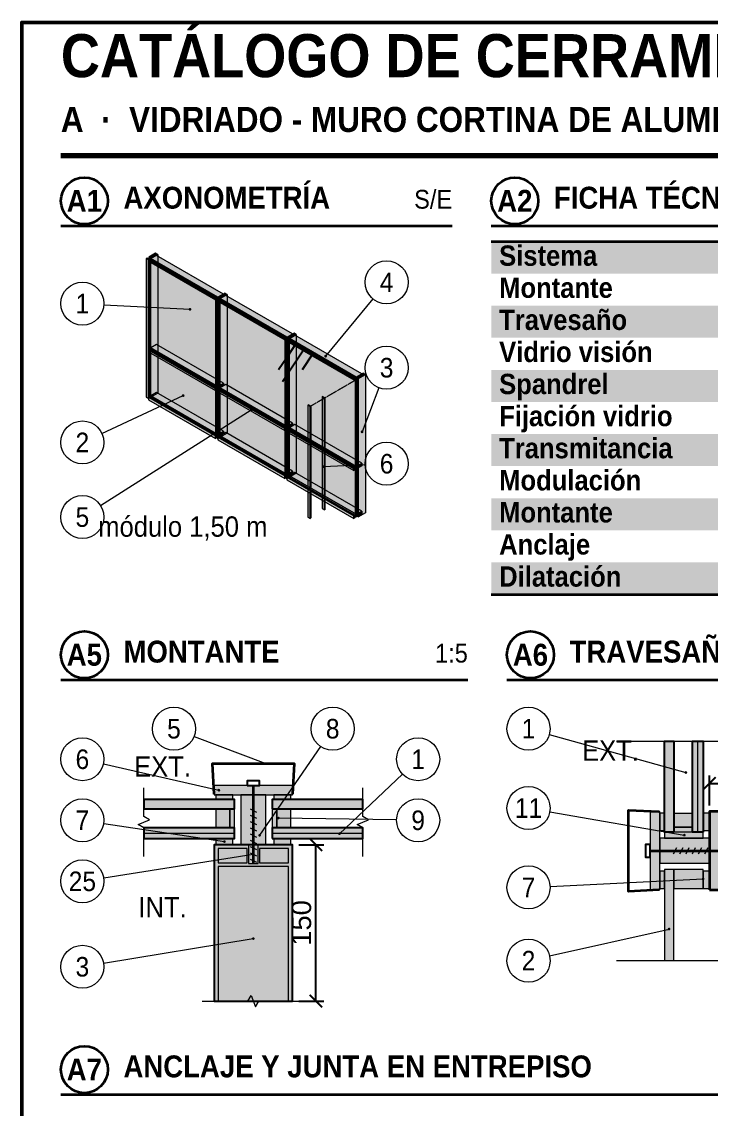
# Model space of a CAD drawing. Header units: millimetres. Extents: x 10 to 200, y 10 to 287.
# Drawn here: x 10 to 98, y 148.2 to 287.1 of the extents above; entities that cross this region are included whole.
import ezdxf
from ezdxf.enums import TextEntityAlignment as Align

# ---------------------------------------------------------------- set-up
doc = ezdxf.new("R2010")
doc.units = ezdxf.units.MM
doc.linetypes.add('DASHED', pattern=[1.524, 1.27, -0.254])
for name, color, linetype in [('0-MARCO', 7, 'Continuous'), ('1-AISLACION', 8, 'Continuous'), ('1-ALUMINIO', 7, 'Continuous'), ('1-CONTORNO', 7, 'Continuous'), ('1-EPDM', 250, 'Continuous'), ('1-OCULTAR', 7, 'Continuous'), ('1-TORNILLERIA', 7, 'Continuous'), ('1-VIDRIO', 7, 'Continuous'), ('1-VISTA', 8, 'Continuous'), ('2-COTAS', 7, 'Continuous'), ('3-REFERENCIAS', 7, 'Continuous'), ('3-TABLAS', 7, 'Continuous'), ('3-TEXTOS', 7, 'Continuous'), ('3-TITULOS', 7, 'Continuous')]:
    doc.layers.add(name, color=color, linetype=linetype)
doc.styles.add('ARIAL', font='arial.ttf')
doc.styles.add('ARIAL-NEGRITA', font='arialbd.ttf')
doc.dimstyles.new('CATALOGO', dxfattribs={"dimtxt": 2.5, "dimasz": 1.6, "dimexe": 1, "dimexo": 0.8, "dimgap": 0.6, "dimtad": 1, "dimdec": 0, "dimtxsty": 'ARIAL', "dimblk": 'ARCHTICK', "dimcen": 2.5, "dimclrd": 7, "dimclre": 7, "dimclrt": 7, "dimazin": 3, "dimtfac": 1, "dimtmove": 0, "dimatfit": 3})
pattern_1 = [(236.31, (23.1036, 47.029), (-25.19683, -50.3936), [9.0848, -81.7635]), (236.31, (23.6075, 45.517), (-25.19683, -50.3936), [5.451, -85.3974]), (236.31, (20.584, 45.517), (-25.19683, -50.3936), [5.451, -85.3974])]

# ---------------------------------------------------------------- blocks, each defined once
blk = doc.blocks.new('_ARCHTICK')
at = {"color": 0, "linetype": 'BYBLOCK', "const_width": 0.15}
blk.add_lwpolyline([(-0.5, -0.5), (0.5, 0.5)], dxfattribs=at)

msp = doc.modelspace()

# ---------------------------------------------------------------- hatches: boundary and pattern name
at = {"layer": '1-AISLACION', "true_color": 0x787878}
h = msp.add_hatch(color=9, dxfattribs=at)
h.dxf.hatch_style = 1
h.paths.add_polyline_path([(37.99, 181.93), (41.19, 181.93), (41.19, 188.29), (37.99, 188.29)])
h = msp.add_hatch(color=9, dxfattribs=at)
h.dxf.hatch_style = 1
h.paths.add_polyline_path([(91.51, 179.55), (97.86, 179.55), (97.86, 182.75), (91.51, 182.75)])
at = {"layer": '1-ALUMINIO', "true_color": 0xcdd0d4}
h = msp.add_hatch(color=9, dxfattribs=at)
h.dxf.hatch_style = 1
h.paths.add_polyline_path([(34.59, 188.29), (44.59, 188.29), (44.59, 189.49), (34.59, 189.49)])
h = msp.add_hatch(color=9, dxfattribs=at)
h.dxf.hatch_style = 1
h.paths.add_polyline_path([(34.79, 184.09), (36.59, 184.09), (36.59, 186.49), (34.79, 186.49)])
h = msp.add_hatch(color=9, dxfattribs=at)
h.dxf.hatch_style = 1
h.paths.add_polyline_path([(42.59, 184.09), (44.39, 184.09), (44.39, 186.49), (42.59, 186.49)])
h = msp.add_hatch(color=9, dxfattribs=at)
h.dxf.hatch_style = 1
h.paths.add_polyline_path([(90.31, 176.15), (91.51, 176.15), (91.51, 186.15), (90.31, 186.15)])
h = msp.add_hatch(color=9, dxfattribs=at)
h.dxf.hatch_style = 1
h.paths.add_polyline_path([(97.86, 176.15), (121.86, 176.15), (121.86, 186.15), (97.86, 186.15)])
h = msp.add_hatch(color=9, dxfattribs=at)
h.dxf.hatch_style = 1
h.paths.add_polyline_path([(95.71, 184.15), (93.31, 184.15), (93.31, 185.95), (95.71, 185.95)])
h = msp.add_hatch(color=9, dxfattribs=at)
h.dxf.hatch_style = 1
h.paths.add_polyline_path([(34.59, 161.93), (44.59, 161.93), (44.59, 181.93), (34.59, 181.93)])
at = {"layer": '1-ALUMINIO', "true_color": 0xffffff}
h = msp.add_hatch(color=7, dxfattribs=at)
h.dxf.hatch_style = 1
h.paths.add_polyline_path([(38.99, 179.53), (40.19, 179.53), (40.19, 181.93), (38.99, 181.93)])
h = msp.add_hatch(color=7, dxfattribs=at)
h.dxf.hatch_style = 1
h.paths.add_polyline_path([(35.09, 179.63), (38.79, 179.63), (38.79, 181.43), (35.09, 181.43)])
h = msp.add_hatch(color=7, dxfattribs=at)
h.dxf.hatch_style = 1
h.paths.add_polyline_path([(40.39, 179.63), (44.09, 179.63), (44.09, 181.43), (40.39, 181.43)])
h = msp.add_hatch(color=7, dxfattribs=at)
h.dxf.hatch_style = 1
h.paths.add_polyline_path([(35.09, 161.93), (44.09, 161.93), (44.09, 179.13), (35.09, 179.13)])
at = {"layer": '1-EPDM'}
h = msp.add_hatch(color=250, dxfattribs=at)
h.dxf.hatch_style = 1
h.paths.add_polyline_path([(34.79, 187.69), (36.99, 187.69), (36.99, 188.29), (34.79, 188.29)])
h = msp.add_hatch(color=250, dxfattribs=at)
h.dxf.hatch_style = 1
h.paths.add_polyline_path([(42.19, 187.69), (44.39, 187.69), (44.39, 188.29), (42.19, 188.29)])
h = msp.add_hatch(color=250, dxfattribs=at)
h.dxf.hatch_style = 1
h.paths.add_polyline_path([(36.59, 184.09), (37.19, 184.09), (37.19, 186.49), (36.59, 186.49)])
h = msp.add_hatch(color=250, dxfattribs=at)
h.dxf.hatch_style = 1
h.paths.add_polyline_path([(41.99, 184.09), (42.59, 184.09), (42.59, 186.49), (41.99, 186.49)])
h = msp.add_hatch(color=250, dxfattribs=at)
h.dxf.hatch_style = 1
h.paths.add_polyline_path([(91.51, 183.75), (92.11, 183.75), (92.11, 185.95), (91.51, 185.95)])
h = msp.add_hatch(color=250, dxfattribs=at)
h.dxf.hatch_style = 1
h.paths.add_polyline_path([(97.06, 183.75), (97.86, 183.75), (97.86, 185.95), (97.06, 185.95)])
at = {"layer": '1-EPDM', "true_color": 0x505050}
h = msp.add_hatch(color=9, dxfattribs=at)
h.dxf.hatch_style = 1
h.paths.add_polyline_path([(92.11, 182.75), (97.06, 182.75), (97.06, 183.55), (92.11, 183.55)])
at = {"layer": '1-EPDM'}
h = msp.add_hatch(color=250, dxfattribs=at)
h.dxf.hatch_style = 1
h.paths.add_polyline_path([(95.71, 183.55), (93.31, 183.55), (93.31, 184.15), (95.71, 184.15)])
h = msp.add_hatch(color=250, dxfattribs=at)
h.dxf.hatch_style = 1
h.paths.add_polyline_path([(34.79, 181.93), (36.99, 181.93), (36.99, 182.73), (34.79, 182.73)])
h = msp.add_hatch(color=250, dxfattribs=at)
h.dxf.hatch_style = 1
h.paths.add_polyline_path([(42.19, 181.93), (44.39, 181.93), (44.39, 182.73), (42.19, 182.73)])
h = msp.add_hatch(color=250, dxfattribs=at)
h.dxf.hatch_style = 1
h.paths.add_polyline_path([(91.51, 176.35), (92.11, 176.35), (92.11, 178.55), (91.51, 178.55)])
at = {"layer": '1-EPDM', "true_color": 0x505050}
h = msp.add_hatch(color=9, dxfattribs=at)
h.dxf.hatch_style = 1
h.paths.add_polyline_path([(93.31, 176.35), (97.06, 176.35), (97.06, 178.75), (93.31, 178.75)])
at = {"layer": '1-EPDM'}
h = msp.add_hatch(color=250, dxfattribs=at)
h.dxf.hatch_style = 1
h.paths.add_polyline_path([(97.06, 176.35), (97.86, 176.35), (97.86, 178.55), (97.06, 178.55)])
at = {"layer": '1-OCULTAR', "true_color": 0xecedef}
h = msp.add_hatch(color=9, dxfattribs=at)
h.dxf.hatch_style = 1
h.paths.add_polyline_path([(25.91, 256.81), (26.21, 256.64), (26.33, 256.71), (26.03, 256.88)])
at = {"layer": '1-OCULTAR', "true_color": 0xcdd0d4}
h = msp.add_hatch(color=9, dxfattribs=at)
h.dxf.hatch_style = 1
h.paths.add_polyline_path([(26.22, 256.99), (26.51, 256.82), (27.4, 257.33), (27.1, 257.5)])
h = msp.add_hatch(color=9, dxfattribs=at)
h.dxf.hatch_style = 1
h.paths.add_polyline_path([(26.22, 239.29), (26.51, 239.12), (26.51, 256.82), (26.22, 256.99)])
h = msp.add_hatch(color=9, dxfattribs=at)
h.dxf.hatch_style = 1
h.paths.add_polyline_path([(26.51, 239.12), (26.51, 256.82), (27.4, 257.33), (27.4, 239.63)])
h = msp.add_hatch(color=9, dxfattribs=at)
h.dxf.hatch_style = 1
h.paths.add_polyline_path([(26.51, 256.82), (35.06, 251.88), (35.77, 252.29), (27.22, 257.23)])
at = {"layer": '1-OCULTAR', "true_color": 0xecedef}
h = msp.add_hatch(color=9, dxfattribs=at)
h.dxf.hatch_style = 1
h.paths.add_polyline_path([(25.91, 239.12), (26.21, 238.95), (26.21, 256.64), (25.91, 256.81)])
h = msp.add_hatch(color=9, dxfattribs=at)
h.dxf.hatch_style = 1
h.paths.add_polyline_path([(26.21, 256.64), (34.76, 251.71), (34.88, 251.78), (26.33, 256.71)])
h = msp.add_hatch(color=9, dxfattribs=at)
h.dxf.hatch_style = 1
h.paths.add_polyline_path([(26.21, 238.95), (26.21, 256.64), (26.33, 256.71), (26.33, 239.01)])
h = msp.add_hatch(color=9, dxfattribs=at)
h.dxf.hatch_style = 1
h.paths.add_polyline_path([(26.21, 256.47), (34.76, 251.54), (34.76, 251.71), (26.21, 256.64)])
at = {"layer": '1-OCULTAR', "true_color": 0xdeeaf0}
h = msp.add_hatch(color=9, dxfattribs=at)
h.dxf.hatch_style = 1
h.paths.add_polyline_path([(26.27, 256.68), (34.97, 251.66), (35.12, 251.74), (26.41, 256.77)])
h = msp.add_hatch(color=9, dxfattribs=at)
h.dxf.hatch_style = 1
h.paths.add_polyline_path([(26.27, 245.28), (34.97, 240.25), (34.97, 251.66), (26.27, 256.68)])
at = {"layer": '1-OCULTAR', "true_color": 0xcdd0d4}
h = msp.add_hatch(color=9, dxfattribs=at)
h.dxf.hatch_style = 1
h.paths.add_polyline_path([(26.51, 256.65), (35.06, 251.71), (35.06, 251.88), (26.51, 256.82)])
at = {"layer": '1-OCULTAR', "true_color": 0xecedef}
h = msp.add_hatch(color=9, dxfattribs=at)
h.dxf.hatch_style = 1
h.paths.add_polyline_path([(34.76, 251.54), (34.76, 251.71), (34.88, 251.78), (34.88, 251.61)])
h = msp.add_hatch(color=9, dxfattribs=at)
h.dxf.hatch_style = 1
h.paths.add_polyline_path([(34.76, 251.71), (35.05, 251.54), (35.17, 251.61), (34.88, 251.78)])
h = msp.add_hatch(color=9, dxfattribs=at)
h.dxf.hatch_style = 1
h.paths.add_polyline_path([(34.76, 234.01), (35.05, 233.84), (35.05, 251.54), (34.76, 251.71)])
at = {"layer": '1-OCULTAR', "true_color": 0xdeeaf0}
h = msp.add_hatch(color=9, dxfattribs=at)
h.dxf.hatch_style = 1
h.paths.add_polyline_path([(34.97, 240.25), (34.97, 251.66), (35.12, 251.74), (35.12, 240.34)])
at = {"layer": '1-OCULTAR', "true_color": 0xecedef}
h = msp.add_hatch(color=9, dxfattribs=at)
h.dxf.hatch_style = 1
h.paths.add_polyline_path([(35.05, 251.54), (43.6, 246.6), (43.72, 246.67), (35.17, 251.61)])
h = msp.add_hatch(color=9, dxfattribs=at)
h.dxf.hatch_style = 1
h.paths.add_polyline_path([(35.05, 233.84), (35.05, 251.54), (35.17, 251.61), (35.17, 233.91)])
h = msp.add_hatch(color=9, dxfattribs=at)
h.dxf.hatch_style = 1
h.paths.add_polyline_path([(35.05, 251.37), (43.6, 246.43), (43.6, 246.6), (35.05, 251.54)])
at = {"layer": '1-OCULTAR', "true_color": 0xcdd0d4}
h = msp.add_hatch(color=9, dxfattribs=at)
h.dxf.hatch_style = 1
h.paths.add_polyline_path([(35.06, 251.88), (35.36, 251.71), (36.24, 252.22), (35.95, 252.39)])
h = msp.add_hatch(color=9, dxfattribs=at)
h.dxf.hatch_style = 1
h.paths.add_polyline_path([(35.06, 251.71), (35.06, 251.88), (35.77, 252.29), (35.77, 252.12)])
h = msp.add_hatch(color=9, dxfattribs=at)
h.dxf.hatch_style = 1
h.paths.add_polyline_path([(35.06, 234.19), (35.36, 234.02), (35.36, 251.71), (35.06, 251.88)])
at = {"layer": '1-OCULTAR', "true_color": 0xdeeaf0}
h = msp.add_hatch(color=9, dxfattribs=at)
h.dxf.hatch_style = 1
h.paths.add_polyline_path([(35.11, 251.58), (43.81, 246.56), (43.96, 246.64), (35.26, 251.66)])
h = msp.add_hatch(color=9, dxfattribs=at)
h.dxf.hatch_style = 1
h.paths.add_polyline_path([(35.11, 240.17), (43.81, 235.15), (43.81, 246.56), (35.11, 251.58)])
at = {"layer": '1-OCULTAR', "true_color": 0xcdd0d4}
h = msp.add_hatch(color=9, dxfattribs=at)
h.dxf.hatch_style = 1
h.paths.add_polyline_path([(35.36, 234.02), (35.36, 251.71), (36.24, 252.22), (36.24, 234.53)])
h = msp.add_hatch(color=9, dxfattribs=at)
h.dxf.hatch_style = 1
h.paths.add_polyline_path([(35.36, 251.71), (43.9, 246.78), (44.61, 247.19), (36.06, 252.12)])
h = msp.add_hatch(color=9, dxfattribs=at)
h.dxf.hatch_style = 1
h.paths.add_polyline_path([(35.36, 251.54), (43.9, 246.61), (43.9, 246.78), (35.36, 251.71)])
h = msp.add_hatch(color=9, dxfattribs=at)
h.dxf.hatch_style = 1
h.paths.add_polyline_path([(43.9, 246.78), (44.2, 246.61), (45.08, 247.12), (44.79, 247.29)])
h = msp.add_hatch(color=9, dxfattribs=at)
h.dxf.hatch_style = 1
h.paths.add_polyline_path([(43.9, 246.61), (43.9, 246.78), (44.61, 247.19), (44.61, 247.02)])
h = msp.add_hatch(color=9, dxfattribs=at)
h.dxf.hatch_style = 1
h.paths.add_polyline_path([(26.51, 245.42), (35.06, 240.48), (35.77, 240.89), (27.22, 245.83)])
at = {"layer": '1-OCULTAR', "true_color": 0xecedef}
h = msp.add_hatch(color=9, dxfattribs=at)
h.dxf.hatch_style = 1
h.paths.add_polyline_path([(43.6, 246.43), (43.6, 246.6), (43.72, 246.67), (43.72, 246.5)])
h = msp.add_hatch(color=9, dxfattribs=at)
h.dxf.hatch_style = 1
h.paths.add_polyline_path([(43.6, 246.6), (43.89, 246.43), (44.01, 246.5), (43.72, 246.67)])
h = msp.add_hatch(color=9, dxfattribs=at)
h.dxf.hatch_style = 1
h.paths.add_polyline_path([(43.6, 228.9), (43.89, 228.73), (43.89, 246.43), (43.6, 246.6)])
at = {"layer": '1-OCULTAR', "true_color": 0xdeeaf0}
h = msp.add_hatch(color=9, dxfattribs=at)
h.dxf.hatch_style = 1
h.paths.add_polyline_path([(43.81, 235.15), (43.81, 246.56), (43.96, 246.64), (43.96, 235.23)])
at = {"layer": '1-OCULTAR', "true_color": 0xecedef}
h = msp.add_hatch(color=9, dxfattribs=at)
h.dxf.hatch_style = 1
h.paths.add_polyline_path([(43.89, 246.43), (52.44, 241.5), (52.56, 241.57), (44.01, 246.5)])
h = msp.add_hatch(color=9, dxfattribs=at)
h.dxf.hatch_style = 1
h.paths.add_polyline_path([(43.89, 228.73), (43.89, 246.43), (44.01, 246.5), (44.01, 228.8)])
h = msp.add_hatch(color=9, dxfattribs=at)
h.dxf.hatch_style = 1
h.paths.add_polyline_path([(43.89, 246.26), (52.44, 241.33), (52.44, 241.5), (43.89, 246.43)])
at = {"layer": '1-OCULTAR', "true_color": 0xcdd0d4}
h = msp.add_hatch(color=9, dxfattribs=at)
h.dxf.hatch_style = 1
h.paths.add_polyline_path([(43.9, 229.08), (44.2, 228.91), (44.2, 246.61), (43.9, 246.78)])
at = {"layer": '1-OCULTAR', "true_color": 0xdeeaf0}
h = msp.add_hatch(color=9, dxfattribs=at)
h.dxf.hatch_style = 1
h.paths.add_polyline_path([(43.95, 246.47), (52.65, 241.45), (52.8, 241.53), (44.1, 246.56)])
h = msp.add_hatch(color=9, dxfattribs=at)
h.dxf.hatch_style = 1
h.paths.add_polyline_path([(43.95, 235.07), (52.65, 230.04), (52.65, 241.45), (43.95, 246.47)])
at = {"layer": '1-OCULTAR', "true_color": 0xcdd0d4}
h = msp.add_hatch(color=9, dxfattribs=at)
h.dxf.hatch_style = 1
h.paths.add_polyline_path([(44.2, 228.91), (44.2, 246.61), (45.08, 247.12), (45.08, 229.42)])
h = msp.add_hatch(color=9, dxfattribs=at)
h.dxf.hatch_style = 1
h.paths.add_polyline_path([(44.2, 246.61), (52.75, 241.67), (53.45, 242.08), (44.91, 247.02)])
h = msp.add_hatch(color=9, dxfattribs=at)
h.dxf.hatch_style = 1
h.paths.add_polyline_path([(44.2, 246.44), (52.75, 241.5), (52.75, 241.67), (44.2, 246.61)])
at = {"layer": '1-OCULTAR', "true_color": 0xecedef}
h = msp.add_hatch(color=9, dxfattribs=at)
h.dxf.hatch_style = 1
h.paths.add_polyline_path([(26.21, 245.24), (34.76, 240.31), (34.88, 240.37), (26.33, 245.31)])
h = msp.add_hatch(color=9, dxfattribs=at)
h.dxf.hatch_style = 1
h.paths.add_polyline_path([(26.21, 244.9), (34.76, 239.97), (34.76, 240.31), (26.21, 245.24)])
at = {"layer": '1-OCULTAR', "true_color": 0x969696}
h = msp.add_hatch(color=9, dxfattribs=at)
h.dxf.hatch_style = 1
h.paths.add_polyline_path([(26.27, 245.11), (34.97, 240.09), (35.12, 240.17), (26.41, 245.2)])
h = msp.add_hatch(color=9, dxfattribs=at)
h.dxf.hatch_style = 1
h.paths.add_polyline_path([(26.27, 239.15), (34.97, 234.13), (34.97, 240.09), (26.27, 245.11)])
at = {"layer": '1-OCULTAR', "true_color": 0xcdd0d4}
h = msp.add_hatch(color=9, dxfattribs=at)
h.dxf.hatch_style = 1
h.paths.add_polyline_path([(26.51, 245.08), (35.06, 240.14), (35.06, 240.48), (26.51, 245.42)])
h = msp.add_hatch(color=9, dxfattribs=at)
h.dxf.hatch_style = 1
h.paths.add_polyline_path([(52.75, 241.67), (53.04, 241.5), (53.93, 242.01), (53.63, 242.18)])
h = msp.add_hatch(color=9, dxfattribs=at)
h.dxf.hatch_style = 1
h.paths.add_polyline_path([(52.75, 241.5), (52.75, 241.67), (53.45, 242.08), (53.45, 241.91)])
h = msp.add_hatch(color=9, dxfattribs=at)
h.dxf.hatch_style = 1
h.paths.add_polyline_path([(52.75, 223.98), (53.04, 223.81), (53.04, 241.5), (52.75, 241.67)])
h = msp.add_hatch(color=9, dxfattribs=at)
h.dxf.hatch_style = 1
h.paths.add_polyline_path([(53.04, 223.81), (53.04, 241.5), (53.93, 242.01), (53.93, 224.32)])
at = {"layer": '1-OCULTAR', "true_color": 0xecedef}
h = msp.add_hatch(color=9, dxfattribs=at)
h.dxf.hatch_style = 1
h.paths.add_polyline_path([(34.76, 239.97), (34.76, 240.31), (34.88, 240.37), (34.88, 240.03)])
h = msp.add_hatch(color=9, dxfattribs=at)
h.dxf.hatch_style = 1
h.paths.add_polyline_path([(35.05, 240.14), (43.6, 235.2), (43.72, 235.27), (35.17, 240.2)])
at = {"layer": '1-OCULTAR', "true_color": 0xcdd0d4}
h = msp.add_hatch(color=9, dxfattribs=at)
h.dxf.hatch_style = 1
h.paths.add_polyline_path([(35.06, 240.14), (35.06, 240.48), (35.77, 240.89), (35.77, 240.55)])
h = msp.add_hatch(color=9, dxfattribs=at)
h.dxf.hatch_style = 1
h.paths.add_polyline_path([(35.36, 240.31), (43.9, 235.38), (44.61, 235.79), (36.06, 240.72)])
h = msp.add_hatch(color=9, dxfattribs=at)
h.dxf.hatch_style = 1
h.paths.add_polyline_path([(35.36, 239.97), (43.9, 235.04), (43.9, 235.38), (35.36, 240.31)])
at = {"layer": '1-OCULTAR', "true_color": 0xecedef}
h = msp.add_hatch(color=9, dxfattribs=at)
h.dxf.hatch_style = 1
h.paths.add_polyline_path([(52.44, 241.33), (52.44, 241.5), (52.56, 241.57), (52.56, 241.4)])
at = {"layer": '1-OCULTAR', "true_color": 0xdeeaf0}
h = msp.add_hatch(color=9, dxfattribs=at)
h.dxf.hatch_style = 1
h.paths.add_polyline_path([(52.65, 230.04), (52.65, 241.45), (52.8, 241.53), (52.8, 230.13)])
at = {"layer": '1-OCULTAR', "true_color": 0xecedef}
h = msp.add_hatch(color=9, dxfattribs=at)
h.dxf.hatch_style = 1
h.paths.add_polyline_path([(26.21, 239.12), (34.76, 234.18), (34.88, 234.25), (26.33, 239.18)])
h = msp.add_hatch(color=9, dxfattribs=at)
h.dxf.hatch_style = 1
h.paths.add_polyline_path([(26.21, 238.77), (34.76, 233.84), (34.76, 234.18), (26.21, 239.12)])
at = {"layer": '1-OCULTAR', "true_color": 0xcdd0d4}
h = msp.add_hatch(color=9, dxfattribs=at)
h.dxf.hatch_style = 1
h.paths.add_polyline_path([(26.51, 239.29), (35.06, 234.36), (35.77, 234.76), (27.22, 239.7)])
h = msp.add_hatch(color=9, dxfattribs=at)
h.dxf.hatch_style = 1
h.paths.add_polyline_path([(26.51, 238.95), (35.06, 234.02), (35.06, 234.36), (26.51, 239.29)])
at = {"layer": '1-OCULTAR', "true_color": 0x969696}
h = msp.add_hatch(color=9, dxfattribs=at)
h.dxf.hatch_style = 1
h.paths.add_polyline_path([(34.97, 234.13), (34.97, 240.09), (35.12, 240.17), (35.12, 234.21)])
at = {"layer": '1-OCULTAR', "true_color": 0xecedef}
h = msp.add_hatch(color=9, dxfattribs=at)
h.dxf.hatch_style = 1
h.paths.add_polyline_path([(35.05, 239.8), (43.6, 234.86), (43.6, 235.2), (35.05, 240.14)])
at = {"layer": '1-OCULTAR', "true_color": 0x969696}
h = msp.add_hatch(color=9, dxfattribs=at)
h.dxf.hatch_style = 1
h.paths.add_polyline_path([(35.11, 240.01), (43.81, 234.98), (43.96, 235.07), (35.26, 240.09)])
h = msp.add_hatch(color=9, dxfattribs=at)
h.dxf.hatch_style = 1
h.paths.add_polyline_path([(35.11, 234.04), (43.81, 229.02), (43.81, 234.98), (35.11, 240.01)])
at = {"layer": '1-OCULTAR', "true_color": 0xcdd0d4}
h = msp.add_hatch(color=9, dxfattribs=at)
h.dxf.hatch_style = 1
h.paths.add_polyline_path([(48.4, 239.16), (48.69, 238.99), (48.73, 239.01), (48.43, 239.18)])
h = msp.add_hatch(color=9, dxfattribs=at)
h.dxf.hatch_style = 1
h.paths.add_polyline_path([(48.4, 224.87), (48.69, 224.7), (48.69, 238.99), (48.4, 239.16)])
h = msp.add_hatch(color=9, dxfattribs=at)
h.dxf.hatch_style = 1
h.paths.add_polyline_path([(48.69, 224.7), (48.69, 238.99), (48.73, 239.01), (48.73, 224.72)])
at = {"layer": '1-OCULTAR', "true_color": 0xecedef}
h = msp.add_hatch(color=9, dxfattribs=at)
h.dxf.hatch_style = 1
h.paths.add_polyline_path([(46.55, 238.09), (46.84, 237.92), (46.92, 237.97), (46.63, 238.14)])
h = msp.add_hatch(color=9, dxfattribs=at)
h.dxf.hatch_style = 1
h.paths.add_polyline_path([(46.55, 223.8), (46.84, 223.63), (46.84, 237.92), (46.55, 238.09)])
h = msp.add_hatch(color=9, dxfattribs=at)
h.dxf.hatch_style = 1
h.paths.add_polyline_path([(46.84, 223.63), (46.84, 237.92), (46.92, 237.97), (46.92, 223.68)])
at = {"layer": '1-OCULTAR', "true_color": 0xcdd0d4}
h = msp.add_hatch(color=9, dxfattribs=at)
h.dxf.hatch_style = 1
h.paths.add_polyline_path([(35.06, 234.02), (35.06, 234.36), (35.77, 234.76), (35.77, 234.42)])
at = {"layer": '1-OCULTAR', "true_color": 0xecedef}
h = msp.add_hatch(color=9, dxfattribs=at)
h.dxf.hatch_style = 1
h.paths.add_polyline_path([(43.6, 234.86), (43.6, 235.2), (43.72, 235.27), (43.72, 234.93)])
at = {"layer": '1-OCULTAR', "true_color": 0x969696}
h = msp.add_hatch(color=9, dxfattribs=at)
h.dxf.hatch_style = 1
h.paths.add_polyline_path([(43.81, 229.02), (43.81, 234.98), (43.96, 235.07), (43.96, 229.1)])
at = {"layer": '1-OCULTAR', "true_color": 0xecedef}
h = msp.add_hatch(color=9, dxfattribs=at)
h.dxf.hatch_style = 1
h.paths.add_polyline_path([(43.89, 235.03), (52.44, 230.1), (52.56, 230.16), (44.01, 235.1)])
h = msp.add_hatch(color=9, dxfattribs=at)
h.dxf.hatch_style = 1
h.paths.add_polyline_path([(43.89, 234.69), (52.44, 229.76), (52.44, 230.1), (43.89, 235.03)])
at = {"layer": '1-OCULTAR', "true_color": 0xcdd0d4}
h = msp.add_hatch(color=9, dxfattribs=at)
h.dxf.hatch_style = 1
h.paths.add_polyline_path([(43.9, 235.04), (43.9, 235.38), (44.61, 235.79), (44.61, 235.45)])
at = {"layer": '1-OCULTAR', "true_color": 0x969696}
h = msp.add_hatch(color=9, dxfattribs=at)
h.dxf.hatch_style = 1
h.paths.add_polyline_path([(43.95, 234.9), (52.65, 229.88), (52.8, 229.96), (44.1, 234.99)])
h = msp.add_hatch(color=9, dxfattribs=at)
h.dxf.hatch_style = 1
h.paths.add_polyline_path([(43.95, 228.94), (52.65, 223.92), (52.65, 229.88), (43.95, 234.9)])
at = {"layer": '1-OCULTAR', "true_color": 0xcdd0d4}
h = msp.add_hatch(color=9, dxfattribs=at)
h.dxf.hatch_style = 1
h.paths.add_polyline_path([(44.2, 235.21), (52.75, 230.27), (53.45, 230.68), (44.91, 235.62)])
h = msp.add_hatch(color=9, dxfattribs=at)
h.dxf.hatch_style = 1
h.paths.add_polyline_path([(44.2, 234.87), (52.75, 229.93), (52.75, 230.27), (44.2, 235.21)])
at = {"layer": '1-OCULTAR', "true_color": 0xecedef}
h = msp.add_hatch(color=9, dxfattribs=at)
h.dxf.hatch_style = 1
h.paths.add_polyline_path([(34.76, 233.84), (34.76, 234.18), (34.88, 234.25), (34.88, 233.91)])
h = msp.add_hatch(color=9, dxfattribs=at)
h.dxf.hatch_style = 1
h.paths.add_polyline_path([(35.05, 234.01), (43.6, 229.07), (43.72, 229.14), (35.17, 234.08)])
h = msp.add_hatch(color=9, dxfattribs=at)
h.dxf.hatch_style = 1
h.paths.add_polyline_path([(35.05, 233.67), (43.6, 228.73), (43.6, 229.07), (35.05, 234.01)])
at = {"layer": '1-OCULTAR', "true_color": 0xcdd0d4}
h = msp.add_hatch(color=9, dxfattribs=at)
h.dxf.hatch_style = 1
h.paths.add_polyline_path([(35.36, 234.19), (43.9, 229.25), (44.61, 229.66), (36.06, 234.59)])
h = msp.add_hatch(color=9, dxfattribs=at)
h.dxf.hatch_style = 1
h.paths.add_polyline_path([(35.36, 233.85), (43.9, 228.91), (43.9, 229.25), (35.36, 234.19)])
h = msp.add_hatch(color=9, dxfattribs=at)
h.dxf.hatch_style = 1
h.paths.add_polyline_path([(52.75, 229.93), (52.75, 230.27), (53.45, 230.68), (53.45, 230.34)])
at = {"layer": '1-OCULTAR', "true_color": 0xecedef}
h = msp.add_hatch(color=9, dxfattribs=at)
h.dxf.hatch_style = 1
h.paths.add_polyline_path([(43.6, 228.73), (43.6, 229.07), (43.72, 229.14), (43.72, 228.8)])
at = {"layer": '1-OCULTAR', "true_color": 0xcdd0d4}
h = msp.add_hatch(color=9, dxfattribs=at)
h.dxf.hatch_style = 1
h.paths.add_polyline_path([(43.9, 228.91), (43.9, 229.25), (44.61, 229.66), (44.61, 229.32)])
h = msp.add_hatch(color=9, dxfattribs=at)
h.dxf.hatch_style = 1
h.paths.add_polyline_path([(44.2, 229.08), (52.75, 224.15), (53.45, 224.55), (44.91, 229.49)])
h = msp.add_hatch(color=9, dxfattribs=at)
h.dxf.hatch_style = 1
h.paths.add_polyline_path([(44.2, 228.74), (52.75, 223.81), (52.75, 224.15), (44.2, 229.08)])
at = {"layer": '1-OCULTAR', "true_color": 0xecedef}
h = msp.add_hatch(color=9, dxfattribs=at)
h.dxf.hatch_style = 1
h.paths.add_polyline_path([(52.44, 229.76), (52.44, 230.1), (52.56, 230.16), (52.56, 229.82)])
at = {"layer": '1-OCULTAR', "true_color": 0x969696}
h = msp.add_hatch(color=9, dxfattribs=at)
h.dxf.hatch_style = 1
h.paths.add_polyline_path([(52.65, 223.92), (52.65, 229.88), (52.8, 229.96), (52.8, 224)])
at = {"layer": '1-OCULTAR', "true_color": 0xecedef}
h = msp.add_hatch(color=9, dxfattribs=at)
h.dxf.hatch_style = 1
h.paths.add_polyline_path([(43.89, 228.9), (52.44, 223.97), (52.56, 224.04), (44.01, 228.97)])
h = msp.add_hatch(color=9, dxfattribs=at)
h.dxf.hatch_style = 1
h.paths.add_polyline_path([(43.89, 228.56), (52.44, 223.63), (52.44, 223.97), (43.89, 228.9)])
h = msp.add_hatch(color=9, dxfattribs=at)
h.dxf.hatch_style = 1
h.paths.add_polyline_path([(52.44, 223.63), (52.44, 223.97), (52.56, 224.04), (52.56, 223.7)])
at = {"layer": '1-OCULTAR', "true_color": 0xcdd0d4}
h = msp.add_hatch(color=9, dxfattribs=at)
h.dxf.hatch_style = 1
h.paths.add_polyline_path([(52.75, 223.81), (52.75, 224.15), (53.45, 224.55), (53.45, 224.21)])
at = {"layer": '1-VIDRIO'}
h = msp.add_hatch(dxfattribs=at)
h.set_pattern_fill('GLASS', color=8, scale=1.24)
h.set_pattern_definition(pattern_1)
h.paths.add_polyline_path([(26.27, 245.28), (34.97, 240.25), (34.97, 251.66), (26.27, 256.68)])
h = msp.add_hatch(dxfattribs=at)
h.set_pattern_fill('GLASS', color=8, scale=1.24)
h.set_pattern_definition(pattern_1)
h.paths.add_polyline_path([(35.11, 240.17), (43.81, 235.15), (43.81, 246.56), (35.11, 251.58)])
h = msp.add_hatch(dxfattribs=at)
h.set_pattern_fill('GLASS', color=8, scale=1.24)
h.set_pattern_definition(pattern_1)
h.paths.add_polyline_path([(43.95, 235.07), (52.65, 230.04), (52.65, 241.45), (43.95, 246.47)])
at = {"layer": '1-VIDRIO', "true_color": 0xdeeaf0}
h = msp.add_hatch(color=9, dxfattribs=at)
h.dxf.hatch_style = 1
h.paths.add_polyline_path([(93.31, 183.55), (92.11, 183.55), (92.11, 195.15), (93.31, 195.15)])
h = msp.add_hatch(color=9, dxfattribs=at)
h.dxf.hatch_style = 1
h.paths.add_polyline_path([(97.06, 183.55), (95.71, 183.55), (95.71, 195.15), (97.06, 195.15)])
h = msp.add_hatch(color=9, dxfattribs=at)
h.dxf.hatch_style = 1
h.paths.add_polyline_path([(25.59, 186.49), (37.19, 186.49), (37.19, 187.69), (25.59, 187.69)])
h = msp.add_hatch(color=9, dxfattribs=at)
h.dxf.hatch_style = 1
h.paths.add_polyline_path([(41.99, 186.49), (53.59, 186.49), (53.59, 187.69), (41.99, 187.69)])
h = msp.add_hatch(color=9, dxfattribs=at)
h.dxf.hatch_style = 1
h.paths.add_polyline_path([(25.59, 182.73), (37.19, 182.73), (37.19, 184.09), (25.59, 184.09)])
h = msp.add_hatch(color=9, dxfattribs=at)
h.dxf.hatch_style = 1
h.paths.add_polyline_path([(41.99, 182.73), (53.59, 182.73), (53.59, 184.09), (41.99, 184.09)])
at = {"layer": '1-VIDRIO', "true_color": 0x969696}
h = msp.add_hatch(color=9, dxfattribs=at)
h.dxf.hatch_style = 1
h.paths.add_polyline_path([(92.11, 167.15), (93.31, 167.15), (93.31, 178.75), (92.11, 178.75)])
at = {"layer": '3-REFERENCIAS'}
h = msp.add_hatch(color=256, dxfattribs=at)
h.dxf.hatch_style = 1
edge = h.paths.add_edge_path()
edge.add_arc((31.5, 250.34), 0.186, 0, 360)
h = msp.add_hatch(color=256, dxfattribs=at)
h.dxf.hatch_style = 1
edge = h.paths.add_edge_path()
edge.add_arc((48.83, 244.35), 0.186, 0, 360)
h = msp.add_hatch(color=256, dxfattribs=at)
h.dxf.hatch_style = 1
edge = h.paths.add_edge_path()
edge.add_arc((30.62, 239.31), 0.186, 0, 360)
h = msp.add_hatch(color=256, dxfattribs=at)
h.dxf.hatch_style = 1
edge = h.paths.add_edge_path()
edge.add_arc((39.33, 237.5), 0.186, 0, 360)
h = msp.add_hatch(color=256, dxfattribs=at)
h.dxf.hatch_style = 1
edge = h.paths.add_edge_path()
edge.add_arc((53.48, 234.68), 0.186, 0, 360)
h = msp.add_hatch(color=256, dxfattribs=at)
h.dxf.hatch_style = 1
edge = h.paths.add_edge_path()
edge.add_arc((48.55, 230.23), 0.186, 0, 360)
h = msp.add_hatch(color=256, dxfattribs=at)
h.dxf.hatch_style = 1
edge = h.paths.add_edge_path()
edge.add_arc((41.19, 192.29), 0.18, 0, 360)
h = msp.add_hatch(color=256, dxfattribs=at)
h.dxf.hatch_style = 1
edge = h.paths.add_edge_path()
edge.add_arc((94.86, 191.15), 0.18, 0, 360)
h = msp.add_hatch(color=256, dxfattribs=at)
h.dxf.hatch_style = 1
edge = h.paths.add_edge_path()
edge.add_arc((35.19, 188.89), 0.18, 0, 360)
h = msp.add_hatch(color=256, dxfattribs=at)
h.dxf.hatch_style = 1
edge = h.paths.add_edge_path()
edge.add_arc((42.79, 185.33), 0.18, 0, 360)
h = msp.add_hatch(color=256, dxfattribs=at)
h.dxf.hatch_style = 1
edge = h.paths.add_edge_path()
edge.add_arc((40.39, 183.13), 0.18, 0, 360)
h = msp.add_hatch(color=256, dxfattribs=at)
h.dxf.hatch_style = 1
edge = h.paths.add_edge_path()
edge.add_arc((50.59, 183.33), 0.18, 0, 360)
h = msp.add_hatch(color=256, dxfattribs=at)
h.dxf.hatch_style = 1
edge = h.paths.add_edge_path()
edge.add_arc((94.66, 183.15), 0.18, 0, 360)
h = msp.add_hatch(color=256, dxfattribs=at)
h.dxf.hatch_style = 1
edge = h.paths.add_edge_path()
edge.add_arc((35.89, 182.33), 0.18, 0, 360)
h = msp.add_hatch(color=256, dxfattribs=at)
h.dxf.hatch_style = 1
edge = h.paths.add_edge_path()
edge.add_arc((39.59, 180.73), 0.18, 0, 360)
h = msp.add_hatch(color=256, dxfattribs=at)
h.dxf.hatch_style = 1
edge = h.paths.add_edge_path()
edge.add_arc((97.06, 177.55), 0.18, 0, 360)
h = msp.add_hatch(color=256, dxfattribs=at)
h.dxf.hatch_style = 1
edge = h.paths.add_edge_path()
edge.add_arc((92.71, 171.15), 0.18, 0, 360)
h = msp.add_hatch(color=256, dxfattribs=at)
h.dxf.hatch_style = 1
edge = h.paths.add_edge_path()
edge.add_arc((39.59, 169.93), 0.18, 0, 360)
at = {"layer": '3-TABLAS', "true_color": 0xeeeeee}
h = msp.add_hatch(color=254, dxfattribs=at)
h.dxf.hatch_style = 1
h.paths.add_polyline_path([(70, 254.9), (195, 254.9), (195, 259), (70, 259)])
h = msp.add_hatch(color=254, dxfattribs=at)
h.dxf.hatch_style = 1
h.paths.add_polyline_path([(70, 246.7), (195, 246.7), (195, 250.8), (70, 250.8)])
h = msp.add_hatch(color=254, dxfattribs=at)
h.dxf.hatch_style = 1
h.paths.add_polyline_path([(70, 238.5), (195, 238.5), (195, 242.6), (70, 242.6)])
h = msp.add_hatch(color=254, dxfattribs=at)
h.dxf.hatch_style = 1
h.paths.add_polyline_path([(70, 230.3), (195, 230.3), (195, 234.4), (70, 234.4)])
h = msp.add_hatch(color=254, dxfattribs=at)
h.dxf.hatch_style = 1
h.paths.add_polyline_path([(70, 222.1), (195, 222.1), (195, 226.2), (70, 226.2)])
h = msp.add_hatch(color=254, dxfattribs=at)
h.dxf.hatch_style = 1
h.paths.add_polyline_path([(70, 213.9), (195, 213.9), (195, 218), (70, 218)])

# ---------------------------------------------------------------- linework, layer by layer
at = {"layer": '0-MARCO', "lineweight": 50}
msp.add_lwpolyline([(10, 10), (200, 10), (200, 287), (10, 287)], close=True, dxfattribs=at)
at = {"layer": '1-AISLACION', "lineweight": 9}
for points in [[(37.99, 181.93), (41.19, 181.93), (41.19, 188.29), (37.99, 188.29)], [(91.51, 179.55), (97.86, 179.55), (97.86, 182.75), (91.51, 182.75)]]:
    msp.add_lwpolyline(points, close=True, dxfattribs=at)
at = {"layer": '1-ALUMINIO', "lineweight": 13}
for points in [[(25.91, 256.81), (26.21, 256.64), (26.33, 256.71), (26.03, 256.88)], [(26.22, 256.99), (26.51, 256.82), (27.4, 257.33), (27.1, 257.5)], [(26.22, 239.29), (26.51, 239.12), (26.51, 256.82), (26.22, 256.99)], [(26.51, 239.12), (26.51, 256.82), (27.4, 257.33), (27.4, 239.63)], [(26.51, 256.82), (35.06, 251.88), (35.77, 252.29), (27.22, 257.23)], [(25.91, 239.12), (26.21, 238.95), (26.21, 256.64), (25.91, 256.81)], [(26.21, 256.64), (34.76, 251.71), (34.88, 251.78), (26.33, 256.71)], [(26.21, 238.95), (26.21, 256.64), (26.33, 256.71), (26.33, 239.01)], [(26.21, 256.47), (34.76, 251.54), (34.76, 251.71), (26.21, 256.64)], [(26.51, 256.65), (35.06, 251.71), (35.06, 251.88), (26.51, 256.82)], [(34.76, 251.54), (34.76, 251.71), (34.88, 251.78), (34.88, 251.61)], [(34.76, 251.71), (35.05, 251.54), (35.17, 251.61), (34.88, 251.78)], [(34.76, 234.01), (35.05, 233.84), (35.05, 251.54), (34.76, 251.71)], [(35.05, 251.54), (43.6, 246.6), (43.72, 246.67), (35.17, 251.61)], [(35.05, 233.84), (35.05, 251.54), (35.17, 251.61), (35.17, 233.91)], [(35.05, 251.37), (43.6, 246.43), (43.6, 246.6), (35.05, 251.54)], [(35.06, 251.88), (35.36, 251.71), (36.24, 252.22), (35.95, 252.39)], [(35.06, 251.71), (35.06, 251.88), (35.77, 252.29), (35.77, 252.12)], [(35.06, 234.19), (35.36, 234.02), (35.36, 251.71), (35.06, 251.88)], [(35.36, 234.02), (35.36, 251.71), (36.24, 252.22), (36.24, 234.53)], [(35.36, 251.71), (43.9, 246.78), (44.61, 247.19), (36.06, 252.12)], [(35.36, 251.54), (43.9, 246.61), (43.9, 246.78), (35.36, 251.71)], [(43.9, 246.78), (44.2, 246.61), (45.08, 247.12), (44.79, 247.29)], [(43.9, 246.61), (43.9, 246.78), (44.61, 247.19), (44.61, 247.02)], [(26.51, 245.42), (35.06, 240.48), (35.77, 240.89), (27.22, 245.83)], [(43.6, 246.43), (43.6, 246.6), (43.72, 246.67), (43.72, 246.5)], [(43.6, 246.6), (43.89, 246.43), (44.01, 246.5), (43.72, 246.67)], [(43.6, 228.9), (43.89, 228.73), (43.89, 246.43), (43.6, 246.6)], [(43.89, 246.43), (52.44, 241.5), (52.56, 241.57), (44.01, 246.5)], [(43.89, 228.73), (43.89, 246.43), (44.01, 246.5), (44.01, 228.8)], [(43.89, 246.26), (52.44, 241.33), (52.44, 241.5), (43.89, 246.43)], [(43.9, 229.08), (44.2, 228.91), (44.2, 246.61), (43.9, 246.78)], [(44.2, 228.91), (44.2, 246.61), (45.08, 247.12), (45.08, 229.42)], [(44.2, 246.61), (52.75, 241.67), (53.45, 242.08), (44.91, 247.02)], [(44.2, 246.44), (52.75, 241.5), (52.75, 241.67), (44.2, 246.61)], [(26.21, 245.24), (34.76, 240.31), (34.88, 240.37), (26.33, 245.31)], [(26.21, 244.9), (34.76, 239.97), (34.76, 240.31), (26.21, 245.24)], [(26.51, 245.08), (35.06, 240.14), (35.06, 240.48), (26.51, 245.42)], [(52.75, 241.67), (53.04, 241.5), (53.93, 242.01), (53.63, 242.18)], [(52.75, 241.5), (52.75, 241.67), (53.45, 242.08), (53.45, 241.91)], [(52.75, 223.98), (53.04, 223.81), (53.04, 241.5), (52.75, 241.67)], [(53.04, 223.81), (53.04, 241.5), (53.93, 242.01), (53.93, 224.32)], [(34.76, 239.97), (34.76, 240.31), (34.88, 240.37), (34.88, 240.03)], [(35.05, 240.14), (43.6, 235.2), (43.72, 235.27), (35.17, 240.2)], [(35.06, 240.14), (35.06, 240.48), (35.77, 240.89), (35.77, 240.55)], [(35.36, 240.31), (43.9, 235.38), (44.61, 235.79), (36.06, 240.72)], [(35.36, 239.97), (43.9, 235.04), (43.9, 235.38), (35.36, 240.31)], [(52.44, 241.33), (52.44, 241.5), (52.56, 241.57), (52.56, 241.4)], [(26.21, 239.12), (34.76, 234.18), (34.88, 234.25), (26.33, 239.18)], [(26.21, 238.77), (34.76, 233.84), (34.76, 234.18), (26.21, 239.12)], [(26.51, 239.29), (35.06, 234.36), (35.77, 234.76), (27.22, 239.7)], [(26.51, 238.95), (35.06, 234.02), (35.06, 234.36), (26.51, 239.29)], [(35.05, 239.8), (43.6, 234.86), (43.6, 235.2), (35.05, 240.14)], [(48.4, 239.16), (48.69, 238.99), (48.73, 239.01), (48.43, 239.18)], [(48.4, 224.87), (48.69, 224.7), (48.69, 238.99), (48.4, 239.16)], [(48.69, 224.7), (48.69, 238.99), (48.73, 239.01), (48.73, 224.72)], [(46.55, 238.09), (46.84, 237.92), (46.92, 237.97), (46.63, 238.14)], [(46.55, 223.8), (46.84, 223.63), (46.84, 237.92), (46.55, 238.09)], [(46.84, 223.63), (46.84, 237.92), (46.92, 237.97), (46.92, 223.68)], [(35.06, 234.02), (35.06, 234.36), (35.77, 234.76), (35.77, 234.42)], [(43.6, 234.86), (43.6, 235.2), (43.72, 235.27), (43.72, 234.93)], [(43.89, 235.03), (52.44, 230.1), (52.56, 230.16), (44.01, 235.1)], [(43.89, 234.69), (52.44, 229.76), (52.44, 230.1), (43.89, 235.03)], [(43.9, 235.04), (43.9, 235.38), (44.61, 235.79), (44.61, 235.45)], [(44.2, 235.21), (52.75, 230.27), (53.45, 230.68), (44.91, 235.62)], [(44.2, 234.87), (52.75, 229.93), (52.75, 230.27), (44.2, 235.21)], [(34.76, 233.84), (34.76, 234.18), (34.88, 234.25), (34.88, 233.91)], [(35.05, 234.01), (43.6, 229.07), (43.72, 229.14), (35.17, 234.08)], [(35.05, 233.67), (43.6, 228.73), (43.6, 229.07), (35.05, 234.01)], [(35.36, 234.19), (43.9, 229.25), (44.61, 229.66), (36.06, 234.59)], [(35.36, 233.85), (43.9, 228.91), (43.9, 229.25), (35.36, 234.19)], [(52.75, 229.93), (52.75, 230.27), (53.45, 230.68), (53.45, 230.34)], [(43.6, 228.73), (43.6, 229.07), (43.72, 229.14), (43.72, 228.8)], [(43.9, 228.91), (43.9, 229.25), (44.61, 229.66), (44.61, 229.32)], [(44.2, 229.08), (52.75, 224.15), (53.45, 224.55), (44.91, 229.49)], [(44.2, 228.74), (52.75, 223.81), (52.75, 224.15), (44.2, 229.08)], [(52.44, 229.76), (52.44, 230.1), (52.56, 230.16), (52.56, 229.82)], [(43.89, 228.9), (52.44, 223.97), (52.56, 224.04), (44.01, 228.97)], [(43.89, 228.56), (52.44, 223.63), (52.44, 223.97), (43.89, 228.9)], [(52.44, 223.63), (52.44, 223.97), (52.56, 224.04), (52.56, 223.7)], [(52.75, 223.81), (52.75, 224.15), (53.45, 224.55), (53.45, 224.21)]]:
    msp.add_lwpolyline(points, close=True, dxfattribs=at)
at = {"layer": '1-ALUMINIO', "lineweight": 35}
for points in [[(34.59, 188.39), (34.39, 192.29), (44.79, 192.29), (44.59, 188.39)], [(91.41, 176.15), (87.51, 175.95), (87.51, 186.35), (91.41, 186.15)]]:
    msp.add_lwpolyline(points, dxfattribs=at)
at = {"layer": '1-ALUMINIO', "lineweight": 18}
for points in [[(34.59, 188.29), (44.59, 188.29), (44.59, 189.49), (34.59, 189.49)], [(90.31, 176.15), (91.51, 176.15), (91.51, 186.15), (90.31, 186.15)]]:
    msp.add_lwpolyline(points, close=True, dxfattribs=at)
at = {"layer": '1-ALUMINIO', "lineweight": 35}
msp.add_lwpolyline([(97.86, 176.15), (121.86, 176.15), (121.86, 186.15), (97.86, 186.15)], close=True, dxfattribs=at)
at = {"layer": '1-ALUMINIO', "lineweight": 25}
msp.add_lwpolyline([(34.59, 161.93), (44.59, 161.93), (44.59, 181.93), (34.59, 181.93)], close=True, dxfattribs=at)
at = {"layer": '1-ALUMINIO', "lineweight": 9}
for points in [[(38.99, 179.53), (40.19, 179.53), (40.19, 181.93), (38.99, 181.93)], [(35.09, 179.63), (38.79, 179.63), (38.79, 181.43), (35.09, 181.43)], [(40.39, 179.63), (44.09, 179.63), (44.09, 181.43), (40.39, 181.43)], [(35.09, 161.93), (44.09, 161.93), (44.09, 179.13), (35.09, 179.13)]]:
    msp.add_lwpolyline(points, close=True, dxfattribs=at)
at = {"layer": '1-CONTORNO', "lineweight": 13}
for points in [[(85.99, 195.15), (103.96, 195.15), (104.39, 195.87), (104.97, 194.43), (105.4, 195.15), (123.38, 195.15)], [(25.59, 180.41), (25.59, 184.09), (24.87, 184.52), (26.31, 185.1), (25.59, 185.53), (25.59, 189.21)], [(53.59, 180.41), (53.59, 184.09), (52.87, 184.52), (54.31, 185.1), (53.59, 185.53), (53.59, 189.21)], [(85.99, 167.15), (103.96, 167.15), (104.39, 167.87), (104.97, 166.43), (105.4, 167.15), (123.38, 167.15)], [(33.07, 161.93), (38.87, 161.93), (39.3, 162.65), (39.88, 161.21), (40.31, 161.93), (46.11, 161.93)]]:
    msp.add_lwpolyline(points, dxfattribs=at)
at = {"layer": '1-CONTORNO', "lineweight": 9}
for points in [[(34.79, 184.09), (36.59, 184.09), (36.59, 186.49), (34.79, 186.49)], [(36.59, 184.09), (37.19, 184.09), (37.19, 186.49), (36.59, 186.49)], [(41.99, 184.09), (42.59, 184.09), (42.59, 186.49), (41.99, 186.49)], [(42.59, 184.09), (44.39, 184.09), (44.39, 186.49), (42.59, 186.49)], [(95.71, 184.15), (93.31, 184.15), (93.31, 185.95), (95.71, 185.95)], [(95.71, 183.55), (93.31, 183.55), (93.31, 184.15), (95.71, 184.15)]]:
    msp.add_lwpolyline(points, close=True, dxfattribs=at)
at = {"layer": '1-EPDM', "lineweight": 13}
for points in [[(34.79, 187.69), (36.99, 187.69), (36.99, 188.29), (34.79, 188.29)], [(42.19, 187.69), (44.39, 187.69), (44.39, 188.29), (42.19, 188.29)], [(91.51, 183.75), (92.11, 183.75), (92.11, 185.95), (91.51, 185.95)], [(97.06, 183.75), (97.86, 183.75), (97.86, 185.95), (97.06, 185.95)], [(34.79, 181.93), (36.99, 181.93), (36.99, 182.73), (34.79, 182.73)], [(42.19, 181.93), (44.39, 181.93), (44.39, 182.73), (42.19, 182.73)], [(91.51, 176.35), (92.11, 176.35), (92.11, 178.55), (91.51, 178.55)], [(97.06, 176.35), (97.86, 176.35), (97.86, 178.55), (97.06, 178.55)]]:
    msp.add_lwpolyline(points, close=True, dxfattribs=at)
at = {"layer": '1-EPDM', "lineweight": 9}
for points in [[(92.11, 182.75), (97.06, 182.75), (97.06, 183.55), (92.11, 183.55)], [(93.31, 176.35), (97.06, 176.35), (97.06, 178.75), (93.31, 178.75)]]:
    msp.add_lwpolyline(points, close=True, dxfattribs=at)
at = {"layer": '1-TORNILLERIA', "lineweight": 25}
for points in [[(38.79, 189.49), (40.39, 189.49), (40.39, 190.09), (38.79, 190.09)], [(90.31, 180.35), (90.31, 181.95), (89.71, 181.95), (89.71, 180.35)]]:
    msp.add_lwpolyline(points, close=True, dxfattribs=at)
at = {"layer": '1-TORNILLERIA', "lineweight": 35}
for points in [[(39.59, 189.49), (39.59, 179.53)], [(90.31, 181.15), (100.26, 181.15)]]:
    msp.add_lwpolyline(points, dxfattribs=at)
at = {"layer": '1-TORNILLERIA', "lineweight": 9}
for points in [[(39.19, 186.5), (39.99, 186.1)], [(39.19, 185.7), (39.99, 185.3)], [(39.19, 184.9), (39.99, 184.5)], [(39.19, 184.1), (39.99, 183.7)], [(39.19, 183.3), (39.99, 182.9)], [(39.19, 182.5), (39.99, 182.1)], [(39.19, 181.7), (39.99, 181.3)], [(39.19, 180.9), (39.99, 180.5)], [(93.29, 180.75), (93.69, 181.55)], [(94.09, 180.75), (94.49, 181.55)], [(94.89, 180.75), (95.29, 181.55)], [(95.69, 180.75), (96.09, 181.55)], [(96.49, 180.75), (96.89, 181.55)], [(97.29, 180.75), (97.69, 181.55)], [(39.19, 180.1), (39.99, 179.7)]]:
    msp.add_lwpolyline(points, dxfattribs=at)
at = {"layer": '1-VIDRIO', "lineweight": 9}
for points in [[(26.27, 256.68), (34.97, 251.66), (35.12, 251.74), (26.41, 256.77)], [(26.27, 245.28), (34.97, 240.25), (34.97, 251.66), (26.27, 256.68)], [(34.97, 240.25), (34.97, 251.66), (35.12, 251.74), (35.12, 240.34)], [(35.11, 251.58), (43.81, 246.56), (43.96, 246.64), (35.26, 251.66)], [(35.11, 240.17), (43.81, 235.15), (43.81, 246.56), (35.11, 251.58)], [(43.81, 235.15), (43.81, 246.56), (43.96, 246.64), (43.96, 235.23)], [(43.95, 246.47), (52.65, 241.45), (52.8, 241.53), (44.1, 246.56)], [(43.95, 235.07), (52.65, 230.04), (52.65, 241.45), (43.95, 246.47)], [(26.27, 245.11), (34.97, 240.09), (35.12, 240.17), (26.41, 245.2)], [(26.27, 239.15), (34.97, 234.13), (34.97, 240.09), (26.27, 245.11)], [(52.65, 230.04), (52.65, 241.45), (52.8, 241.53), (52.8, 230.13)], [(34.97, 234.13), (34.97, 240.09), (35.12, 240.17), (35.12, 234.21)], [(35.11, 240.01), (43.81, 234.98), (43.96, 235.07), (35.26, 240.09)], [(35.11, 234.04), (43.81, 229.02), (43.81, 234.98), (35.11, 240.01)], [(43.81, 229.02), (43.81, 234.98), (43.96, 235.07), (43.96, 229.1)], [(43.95, 234.9), (52.65, 229.88), (52.8, 229.96), (44.1, 234.99)], [(43.95, 228.94), (52.65, 223.92), (52.65, 229.88), (43.95, 234.9)], [(52.65, 223.92), (52.65, 229.88), (52.8, 229.96), (52.8, 224)]]:
    msp.add_lwpolyline(points, close=True, dxfattribs=at)
at = {"layer": '1-VIDRIO', "lineweight": 25}
for points in [[(93.31, 183.55), (92.11, 183.55), (92.11, 195.15), (93.31, 195.15)], [(97.06, 183.55), (95.71, 183.55), (95.71, 195.15), (97.06, 195.15)], [(25.59, 186.49), (37.19, 186.49), (37.19, 187.69), (25.59, 187.69)], [(41.99, 186.49), (53.59, 186.49), (53.59, 187.69), (41.99, 187.69)], [(25.59, 182.73), (37.19, 182.73), (37.19, 184.09), (25.59, 184.09)], [(41.99, 182.73), (53.59, 182.73), (53.59, 184.09), (41.99, 184.09)]]:
    msp.add_lwpolyline(points, close=True, dxfattribs=at)
at = {"layer": '1-VIDRIO', "lineweight": 9}
for points in [[(96.38, 183.55), (96.38, 195.15)], [(25.59, 183.41), (37.19, 183.41)], [(41.99, 183.41), (53.59, 183.41)]]:
    msp.add_lwpolyline(points, dxfattribs=at)
at = {"layer": '1-VIDRIO', "lineweight": 18}
msp.add_lwpolyline([(92.11, 167.15), (93.31, 167.15), (93.31, 178.75), (92.11, 178.75)], close=True, dxfattribs=at)
at = {"layer": '1-VISTA', "linetype": 'DASHED', "lineweight": 9}
for points in [[(52.74, 241.33), (46.84, 237.92)], [(52.85, 241.4), (46.96, 237.99)]]:
    msp.add_lwpolyline(points, dxfattribs=at)
at = {"layer": '3-REFERENCIAS', "lineweight": 9}
for points in [[(54.87, 251.67), (48.83, 244.35)], [(20.5, 250.92), (31.5, 250.34)], [(55.64, 240.31), (53.48, 234.68)], [(20.24, 234.49), (30.62, 239.31)], [(20.07, 225.26), (39.33, 237.5)], [(53.88, 230.48), (48.55, 230.23)], [(32.02, 195.77), (41.19, 192.29)], [(77.4, 196.01), (94.86, 191.15)], [(48.17, 194.48), (40.39, 183.13)], [(20.43, 192.24), (35.19, 188.89)], [(58.65, 190.96), (50.59, 183.33)], [(77.46, 186.14), (94.66, 183.15)], [(57.9, 185.09), (42.79, 185.33)], [(20.47, 184.64), (35.89, 182.33)], [(20.47, 177.68), (39.59, 180.73)], [(77.5, 176.6), (97.06, 177.55)], [(77.43, 167.71), (92.71, 171.15)], [(20.46, 166.78), (39.59, 169.93)]]:
    msp.add_lwpolyline(points, dxfattribs=at)
at = {"layer": '3-REFERENCIAS', "lineweight": 18}
for centre in [(56.62, 253.79), (17.75, 251.07), (56.62, 242.88), (17.75, 233.33), (56.62, 230.61), (17.75, 223.79), (29.45, 196.75), (49.73, 196.75), (74.75, 196.75), (17.75, 192.85), (60.65, 192.85), (74.75, 186.61), (17.75, 185.05), (60.65, 185.05), (17.75, 177.25), (74.75, 176.47), (74.75, 167.11), (17.75, 166.33)]:
    msp.add_circle(centre, 2.75, dxfattribs=at)
at = {"layer": '3-TABLAS', "lineweight": 35}
for points in [[(70, 259), (195, 259)], [(70, 213.9), (195, 213.9)]]:
    msp.add_lwpolyline(points, dxfattribs=at)
at = {"layer": '3-TITULOS', "lineweight": 70}
msp.add_lwpolyline([(15, 270), (195, 270)], dxfattribs=at)
at = {"layer": '3-TITULOS', "lineweight": 35}
for points in [[(15, 261), (65, 261)], [(70, 261), (195, 261)], [(15, 203), (67, 203)], [(72, 203), (122, 203)], [(15, 150), (107, 150)]]:
    msp.add_lwpolyline(points, dxfattribs=at)
for centre in [(18, 264.2), (73, 264.2), (18, 206.2), (75, 206.2), (18, 153.2)]:
    msp.add_circle(centre, 3, dxfattribs=at)

# ---------------------------------------------------------------- texts
at = {"layer": '3-REFERENCIAS', "style": 'ARIAL', "width": 0.9}
for s, p in [('4', (56.62, 253.79)), ('1', (17.75, 251.07)), ('3', (56.62, 242.88)), ('2', (17.75, 233.33)), ('6', (56.62, 230.61)), ('5', (17.75, 223.79)), ('5', (29.45, 196.75)), ('8', (49.73, 196.75)), ('1', (74.75, 196.75)), ('6', (17.75, 192.85)), ('1', (60.65, 192.85)), ('11', (74.75, 186.61)), ('7', (17.75, 185.05)), ('9', (60.65, 185.05)), ('25', (17.75, 177.25)), ('7', (74.75, 176.47)), ('2', (74.75, 167.11)), ('3', (17.75, 166.33))]:
    msp.add_text(s, height=2.5, dxfattribs=at).set_placement(p, align=Align.MIDDLE_CENTER)
at = {"layer": '3-TABLAS', "style": 'ARIAL-NEGRITA', "width": 0.9}
for s, p in [('Sistema', (71, 255.9)), ('Montante', (71, 251.8)), ('Travesaño', (71, 247.7)), ('Vidrio visión', (71, 243.6)), ('Spandrel', (71, 239.5)), ('Fijación vidrio', (71, 235.4)), ('Transmitancia', (71, 231.3)), ('Modulación', (71, 227.2)), ('Montante', (71, 223.1)), ('Anclaje', (71, 219)), ('Dilatación', (71, 214.9))]:
    msp.add_text(s, height=2.6, dxfattribs=at).set_placement(p)
at = {"layer": '3-TEXTOS', "style": 'ARIAL', "width": 0.9}
msp.add_text('módulo 1,50 m', height=2.6, dxfattribs=at).set_placement((19.77, 221.28))
msp.add_text('EXT.', height=2.6, dxfattribs=at).set_placement((88.86, 193.95), align=Align.MIDDLE_RIGHT)
for s, p in [('EXT.', (27.99, 191.93)), ('INT.', (27.99, 173.93))]:
    msp.add_text(s, height=2.6, dxfattribs=at).set_placement(p, align=Align.MIDDLE_CENTER)
at = {"layer": '3-TITULOS', "style": 'ARIAL-NEGRITA', "width": 0.9}
for s, height, p in [('CATÁLOGO DE CERRAMIENTOS', 5.5, (15, 280)), ('A  ·  VIDRIADO - MURO CORTINA DE ALUMINIO TIPO STICK', 3.2, (15, 273)), ('AXONOMETRÍA', 2.8, (23, 263.2)), ('FICHA TÉCNICA', 2.8, (78, 263.2)), ('TRAVESAÑO', 2.8, (80, 205.2)), ('MONTANTE', 2.8, (23, 205.2)), ('ANCLAJE Y JUNTA EN ENTREPISO', 2.8, (23, 152.2))]:
    msp.add_text(s, height=height, dxfattribs=at).set_placement(p)
for s, p in [('A1', (18, 264.2)), ('A2', (73, 264.2)), ('A5', (18, 206.2)), ('A6', (75, 206.2)), ('A7', (18, 153.2))]:
    msp.add_text(s, height=2.8, dxfattribs=at).set_placement(p, align=Align.MIDDLE_CENTER)
at = {"layer": '3-TITULOS', "style": 'ARIAL', "width": 0.9}
for s, p in [('S/E', (65, 263.2)), ('1:5', (67, 205.2))]:
    msp.add_text(s, height=2.4, dxfattribs=at).set_placement(p, align=Align.RIGHT)

# ---------------------------------------------------------------- dimensions: what is measured, and where the dimension line sits
at = {"layer": '2-COTAS'}
msp.add_linear_dim(base=(97.86, 189.75), p1=(97.86, 186.15), p2=(121.86, 186.15), text='120', dimstyle='CATALOGO', dxfattribs=at).render()
msp.add_linear_dim(base=(47.59, 161.93), p1=(44.59, 161.93), p2=(44.59, 181.93), angle=90, text='150', dimstyle='CATALOGO', dxfattribs=at).render()

doc.saveas('drawing.dxf')
